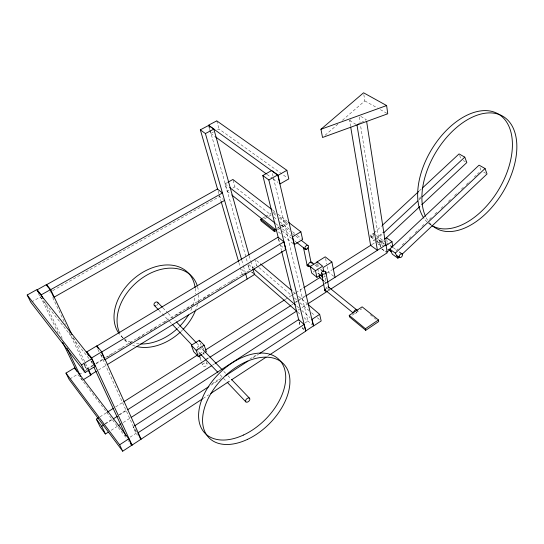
<?xml version="1.0" encoding="UTF-8"?>
<svg xmlns="http://www.w3.org/2000/svg" width="544" height="544" viewBox="0 0 544 544"><rect width="100%" height="100%" fill="white"/><g stroke="black" fill="none" stroke-linecap="round" stroke-linejoin="round"><path stroke-width="0.41" stroke-dasharray="2.72 2.04" d="M396.073 250.736L399.153 247.833M402.234 244.929L405.926 241.448M409.006 238.544L412.087 235.64M415.167 232.744L418.866 229.255M421.947 226.358L424.408 224.033M429.338 219.388L431.8 217.07M434.88 214.166L437.961 211.262M441.041 208.359L444.74 204.877M448.433 201.396L450.901 199.077M454.594 195.588L458.293 192.107M461.373 189.203L463.835 186.884M466.296 184.566L469.996 181.077M474.307 177.018L476.768 174.692M477.387 174.114L479.237 172.373M377.733 243.732L379.059 244.684L384.003 240.054M374.979 239.714L373.742 240.87L371.042 235.817L373.524 233.512M374.143 232.934L381.582 226.012M419.383 190.828L421.865 188.523M375.598 239.136L383.037 232.2M418.989 198.655L420.845 196.921M376.387 239.625L382.561 233.852M419.03 199.818L420.886 198.084M325.094 135.259L337.906 124.175M342.394 120.299L364.813 100.905L363.82 94.418M352.26 315.146L361.746 308.856M203.075 398.507L208.74 394.788M267.526 356.225L268.947 355.293M211.031 385.179L220.272 379.154M252.967 357.836L258.652 354.124M305.116 322.891L307.884 321.089L272.279 172.999M130.132 437.131L136.347 433.078L100.674 354.368M212.092 383.71L221.333 377.686M249.778 359.149L257.598 354.049M111.146 430.311L117.572 426.183M123.277 422.511L129.696 418.384M212.459 365.174L214.594 363.793M298.071 310.128L307.346 304.164M328.746 290.401L330.174 289.483M105.128 423.606L112.282 419.043M118.721 414.936L126.582 409.918M205.965 359.264L208.828 357.435M295.358 302.212L305.368 295.827M324.68 283.506L326.108 282.594M105.278 424.007L112.438 419.438M119.605 414.868L126.766 410.292M206.978 359.088L208.406 358.176M291.482 305.143L292.917 304.225M295.78 302.396L297.214 301.485M297.928 301.029L305.089 296.453M324.428 284.111L326.577 282.737M99.96 416.854L106.42 412.76M115.75 406.851L122.93 402.302M199.736 353.641L203.327 351.363M285.158 299.52L295.202 293.155M295.922 292.699L303.103 288.15M326.788 273.142L332.534 269.504M371.987 244.48L374.884 242.672M375.442 242.291L379.188 239.945L383.969 243.338M202.402 354.185L204.388 352.927M380.732 246.752L379.97 241.978L383.241 239.897M313.106 272.122L314.52 271.232M98.484 369.988L106.461 365.106M69.836 378.978L77.663 374.218L127.718 439.872M258.448 267.111L256.523 265.465L249.308 269.851L247.942 265.023M93.282 364.97L87.489 368.492L83.45 363.317M96.172 363.208L102.687 359.251M105.584 357.49L244.521 272.993M92.997 365.718L86.476 369.689L83.79 364.024M95.9 363.95L103.149 359.536M107.501 356.891L113.302 353.362M119.83 349.391L124.175 346.746M129.982 343.216L133.606 341.013M137.231 338.803L141.583 336.158M142.304 335.716L143.759 334.832M149.559 331.303L156.08 327.338M164.057 322.483L166.96 320.715M175.658 315.425L181.458 311.896M186.538 308.808L190.162 306.598M190.89 306.163L193.786 304.395M198.138 301.75L199.587 300.866M203.211 298.663L209.739 294.692M217.716 289.836L221.34 287.633M230.044 282.336L235.117 279.249M242.42 274.815L249.689 270.388M79.186 374.53L83.416 371.953M84.123 371.525L86.238 370.24M277.345 229.942L280.854 227.848M281.561 227.426L287.184 224.074L286.804 222.469L279.024 216.464M276.944 228.344L286.804 222.469M264.54 218.865L268.022 216.825M268.716 216.417L271.497 214.778M262.738 218.096L264.833 216.866M265.526 216.458L271.102 213.194M361.304 122.522L366.35 119.66L358.931 115.342M227.154 182.675L225.005 183.879L227.1 191.277L229.942 189.679M232.784 188.074L234.913 186.871L271.116 215.023M31.566 301.947L40.208 297.072L90.474 360.407M49.756 292.298L51.972 291.047M52.707 290.632L219.62 196.479L223.319 199.464M350.594 126.446L349.608 120.584L352.478 118.973M208.434 125.249L210.739 133.402L213.493 131.94M217.627 129.744L219.001 129.01L287.436 177.902M364.813 100.905L377.393 107.97M380.351 109.636L387.75 113.791M463.27 160.541L465.406 161.752M483.725 172.128L485.704 173.244M349.608 120.584L356.986 124.97M428.305 222.89L431.079 224.706M373.47 233.689L375.523 235.137M376.203 235.62L385.764 242.386M386.444 242.869L388.491 244.317M393.271 247.704L396.685 250.118M384.363 243.984L378.903 240.101L360.407 124.549M379.97 241.978L385.424 245.861M371.042 235.817L373.714 237.721M370.926 237.034L375.013 239.952M377.733 241.89L383.86 246.269M381.82 248.88L386.573 252.3M381.664 248.832L386.417 252.253L386.165 250.655M210.739 133.402L214.853 136.401M267.016 174.427L272.503 178.425M273.19 178.928L277.998 182.43M272.592 210.038L275.284 212.112M277.977 214.186L287.402 221.435M273.19 211.963L275.781 213.962M273.584 213.554L276.175 215.56M279.412 218.062L287.184 224.074M273.795 217.11L277.148 219.715M279.834 221.796L289.884 229.616M292.57 231.703L296.589 234.831M297.262 235.355L301.281 238.483M281.955 225.243L289.986 231.506M292.665 233.594L295.338 235.681M296.011 236.205L300.023 239.34M225.005 183.879L228.351 186.497M275.828 223.72L278.501 225.821M282.513 228.963L291.21 235.783M281.969 230.826L291.978 238.7M294.644 240.802L295.977 241.849M227.1 191.277L230.425 193.916M278.385 231.894L281.044 234.002M283.71 236.11L293.699 244.025M333.717 276.264L328.433 272.075L326.91 264.853M314.888 264.914L318.199 267.553M370.253 314.697L376.781 319.94M280.663 245.46L284.526 248.574M324.285 281.33L326.257 282.921L324.7 275.679M256.68 260.664L259.896 263.405M293.318 291.897L295.888 294.086M298.459 296.276L307.455 303.946M259.087 267.662L291.734 295.705M294.29 297.908L296.854 300.104M300.057 302.858L309.012 310.556M311.576 312.752L314.779 315.506M317.336 317.703L319.899 319.899M248.764 264.52L252.6 267.838M296.691 306.048L299.248 308.264M301.804 310.481L310.107 317.682M251.852 272.075L253.123 273.183M297.677 312.086L300.859 314.867M304.042 317.642L312.317 324.87M251.478 271.952L252.668 272.993M241.679 269.409L245.249 272.551M302.11 327.678L303.946 329.31M302.097 327.876L303.94 329.508M202.123 347.228L203.721 348.894M162.935 307.877L167.62 312.766M168.205 313.378L175.229 320.708M196.894 343.318L200.994 347.596M223.829 371.43L225.583 373.266M227.922 375.707L230.853 378.76M158.95 310.311L168.864 320.756M169.449 321.368L171.782 323.83M220.184 374.823L226.596 381.582M124.556 339.544L126.079 341.299M100.45 354.457L101.905 356.252M90.998 361.066L92.568 363.052M136.877 431.698L133.069 426.829L136.007 433.296L137.428 435.125M80.974 378.236L82.47 380.202M128.228 440.538L129.248 441.878M376.768 240.346L379.059 244.684M38.42 293.4L40.208 297.072M44.52 301.723L62.206 338.293M40.494 296.657L58.194 333.146M52.727 297.622L65.47 324.503M69.108 332.18L83.307 362.127M83.667 362.896L86.945 369.811M73.324 337.613L88.101 368.886M91.127 361.128L93.282 365.752M97.886 349.289L99.273 352.335M459.646 155.462L461.135 159.331M479.937 167.511L481.086 170.632M200.335 343.108L201.09 345.243M197.322 349.234L199.158 354.858M200.212 358.068L201.26 361.277M201.525 362.08L202.579 365.296M203.232 351.948L204.524 355.966M206.339 361.59L207.114 363.997A2.366 1.659 -19.8 0 1 204.014 366.384A2.366 1.659 -19.8 0 1 203.408 363.562A2.366 1.659 -19.8 0 1 207.114 363.997M218.069 190.917L219.014 194.174M219.252 194.99L220.905 200.695M238.87 262.596L240.054 266.669M240.292 267.485L242.372 274.836M241.794 260.331L243.195 265.207M243.426 266.023L245.296 272.524M209.195 127.031L209.889 129.479M210.113 130.288L247.391 262.249M248.309 265.506L249.458 269.579M249.213 255.762L250.58 260.664M250.811 261.48L252.634 268.022M216.764 120.863L219.001 129.01M233.084 180.214L234.913 186.871M254.755 259.019L256.523 265.465M278.576 238.877L279.596 242.991M279.8 243.807L281.438 250.39M299.248 321.939L300.274 326.053M278.474 238.741L279.439 242.617M299.159 321.803L300.077 325.502M317.696 263.656L318.41 266.927M316.69 263.983L317.574 267.995M317.744 268.79L318.628 272.802M325.55 258.434L326.74 264.051M359.196 117.014L360.271 123.712M379.188 239.945L380.331 247.112M386.757 239.414L387.369 243.392M430.984 225.039A64.933 39.086 -58.9 0 1 427.611 222.435M427.04 221.884A64.933 39.086 -58.9 0 1 424.374 218.797M431.202 224.618A65.226 39.012 -58.8 0 1 428.067 220.844M427.598 220.136A65.226 39.012 -58.8 0 1 425.904 217.131M197.56 286.688A46.288 33.102 -42.5 0 1 198.485 291.57M198.662 294.698A46.288 33.102 -42.5 0 1 197.676 303.511M197.499 304.286A46.288 33.102 -42.5 0 1 195.507 310.481M182.553 329.956A46.288 33.102 -42.5 0 1 180.764 331.697M135.245 346.134A46.288 33.102 -42.5 0 1 131.519 344.726M130.784 344.372A46.288 33.102 -42.5 0 1 123.243 338.518M122.726 337.906A46.288 33.102 -42.5 0 1 120.489 334.58M195.194 288.388A46.07 33.096 -42.4 0 1 195.316 293.93M194.861 298.01A46.07 33.096 -42.4 0 1 193.106 304.939M191.95 308.006A46.07 33.096 -42.4 0 1 189.965 312.242M179.37 326.631A46.07 33.096 -42.4 0 1 177.589 328.358M139.196 343.896A46.07 33.096 -42.4 0 1 134.45 343.216M130.75 342.156A46.07 33.096 -42.4 0 1 124.943 339.218M123.032 337.783A46.07 33.096 -42.4 0 1 119.197 333.751M329.208 289.728A2.23 1.516 -10.9 0 1 328.549 290.877M325.91 288.728A2.23 1.516 -10.9 0 1 327.583 288.415M328.916 288.993A2.23 1.516 -10.9 0 1 329.134 289.34M280.69 225.107A2.19 1.53 -51.8 0 1 282.322 225.726A2.19 1.53 -51.8 0 1 281.86 227.895M279.664 228.902A2.19 1.53 -51.8 0 1 279.086 226.556M201.538 348.031A2.407 1.652 -19.5 0 1 201.246 348.466M200.818 348.86A2.407 1.652 -19.5 0 1 199.709 349.411M199.097 349.527A2.407 1.652 -19.5 0 1 198.506 349.52M197.05 347.99A2.407 1.652 -19.5 0 1 200.763 346.174M328.637 289.122A2.237 1.435 -51.1 0 1 327.495 290.387M325.659 288.456A2.237 1.435 -51.1 0 1 327.277 286.946M357.102 311.556A2.319 1.421 -51.2 0 1 354.341 313.766M157.746 304.191A2.264 1.625 -42.4 0 1 156.57 305.456M373.694 233.968A2.101 1.346 -54.5 0 1 372.314 237.021A2.101 1.346 -54.5 0 1 370.62 235.606A2.101 1.346 -54.5 0 1 373.164 233.519M325.305 276.012A2.264 1.476 -51.5 0 1 323.517 277.141"/><path stroke-width="0.82" d="M402.227 254.13L487.023 173.992L485.044 168.518L479.08 165.165L389.742 249.138L392.374 254.218L397.929 258.189L399.16 257.033M397.929 258.189L395.318 253.11L485.044 168.518M385.859 238.32L419.859 206.516M421.709 204.775L466.834 162.561L464.773 157.128L459.048 153.911L422.484 187.945M382.201 225.434L418.764 191.406M383.799 232.703L417.799 200.967M422.124 196.935L464.773 157.128M320.946 129.275L363.569 92.793L386.621 105.55L387.75 113.791L322.531 137.476L320.946 129.275L386.621 105.55M365.731 330.303L365.439 328.726L378.461 319.933L362.134 306.836L349.241 315.377L349.554 316.941L365.731 330.303L378.74 321.511L378.461 319.933M122.692 451.207L131.804 445.23L128.826 438.811L74.596 367.9L65.987 373.102L69.122 379.413L122.692 451.207L119.632 444.802L65.987 373.102M130.186 442.626L132.063 445.094L202.368 398.97M210.868 393.394L229.282 381.317M231.404 379.923L266.111 357.156M269.654 354.831L305.776 331.14L304.137 324.462L298.602 319.586L134.49 425.911M119.632 444.802L128.826 438.811M208.903 386.566L137.829 432.915L140.746 439.389M225.25 375.911L247.989 361.08M259.366 353.661L304.137 324.462M319.668 314.357L312.025 319.342L313.589 325.978L321.178 321.001L319.668 314.357L308.094 304.497M98.525 417.765L96.37 419.125L100.123 426.802L105.441 433.983L108.297 432.147M118.279 425.721L121.135 423.892M131.124 417.466L211.745 365.629M215.308 363.338L296.643 311.046M308.06 303.702L327.325 291.319M330.888 289.027L387.253 252.783L386.016 244.793L326.93 282.492M387.07 251.831L389.681 250.152M105.441 433.983L101.701 426.292L103.85 424.925M113.159 418.982L117.456 416.235M127.48 409.836L206.258 359.543M209.841 357.258L290.768 305.599M305.803 295.997L323.707 284.566M386.084 245.446L391.993 241.665L386.512 237.823L384.554 239.068M107.141 412.304L113.601 408.211M123.651 401.846L197.581 355.001M205.476 350.003L284.437 299.975M303.817 287.694L320.328 277.236M333.248 269.049L371.294 244.943M205.054 352.505L206.38 351.662L204.143 345.222L199.335 340.252L191.352 345.256L193.664 351.669L198.424 356.714L201.736 354.606M198.424 356.714L196.126 350.282L204.143 345.222M316.948 277.277L315.493 270.715L322.646 266.22L317.336 262.018L310.209 266.472L311.692 273.013L316.948 277.277L320.504 275.026M316.336 262.378L325.217 256.829L331.888 262.018L322.966 267.634L323.83 271.653M96.308 371.321L90.508 374.87L88.162 369.906M107.182 364.664L254.463 274.557L252.865 268.838M83.178 379.766L90.984 374.986L88.461 369.648M85.129 372.477L95.186 366.35L91.678 358.782L36.638 289.728L27.2 295.011L30.845 302.348L85.129 372.477L81.518 364.922L27.2 295.011M101.701 351.832L96.825 345.875L86.822 351.886L91.637 357.918L101.701 351.832L141.093 439.171M283.914 241.842L101.374 352.199L104.822 359.836L285.811 249.614L283.914 241.842L278.093 237.191L96.506 346.242M300.866 231.798L292.543 236.83L294.365 244.548L302.627 239.523L300.866 231.798L288.748 222.476M81.518 364.922L91.678 358.782M262.045 218.504L260.651 219.32L261.066 220.912L274.53 231.622L276.638 230.364M260.651 219.32L274.128 230.024L275.536 229.18M268.831 179.976L277.746 174.896L313.426 325.931L305.782 330.942L268.831 179.976L262.813 175.549L271.68 170.53L277.746 174.896M286.865 170.313L278.032 175.345L280.051 183.926L288.816 178.894L286.865 170.313L216.764 120.863L208.434 125.249L277.338 174.848M359.142 123.746L356.986 124.97L377.393 250.274L370.6 245.358L350.737 127.282M224.55 200.464L53.836 297.316L50.327 289.891L46.24 284.9L217.457 189.033L222.408 192.984L50.327 289.891M50.619 289.564L46.539 284.566L37.176 289.809L41.201 294.862L50.619 289.564L71.883 334.56M227.868 182.274L232.88 179.472L271.918 209.522M213.846 129.084L208.733 125.406L200.335 129.832L205.408 133.559L213.846 129.084L248.982 254.946M390.538 245.772L392.584 247.221M399.412 252.056L402.145 253.987A2.169 1.333 -54.4 0 1 401.057 257.319A2.169 1.333 -54.4 0 1 399.289 255.836A2.169 1.333 -54.4 0 1 402.145 253.987M389.742 249.138L395.318 253.11M387.947 249.179L391.354 251.614M396.8 255.496L399.52 257.441M215.54 136.904L266.329 173.924M301.362 240.38L308.054 245.602M229.684 187.544L275.155 223.196M296.643 242.379L305.32 249.2M231.758 194.97L276.386 230.309M311.583 262.276L313.568 263.86M320.844 269.661L323.49 271.769M310.209 266.472L315.493 270.715M308.883 265.826L310.862 267.417M318.118 273.244L322.735 276.957A2.264 1.476 -51.5 0 1 322.585 274.795M323.626 280.799L319.688 277.617L319.158 275.21M328.508 287.008L356.789 309.93M352.682 312.548L325.795 290.571A2.237 1.435 -51.1 0 1 325.36 289.469M349.241 315.377L365.439 328.726M260.535 263.949L292.026 290.802M253.878 268.947L295.412 304.946M253.762 273.741L297.044 311.528M157.665 302.376L162.35 307.265M176.399 321.932L196.309 342.706M202.749 349.432L222.068 369.594M231.438 379.372L249.587 398.317A2.577 1.598 -45 0 1 247.676 402.023A2.577 1.598 -45 0 1 245.874 399.915A2.577 1.598 -45 0 1 249.587 398.317M154.285 305.395L158.372 309.692M172.366 324.442L191.61 344.719M199.192 352.702L217.852 372.368M227.181 382.201L245.84 401.86M191.352 345.256L196.126 350.282M96.995 346.834L98.457 348.622M93.616 364.371L94.663 365.69M130.268 443.217L131.804 445.23M96.37 419.125L101.701 426.292M74.596 367.9L75.276 369.301M41.201 294.862L43.044 298.676M66.994 348.201L80.628 376.387M37.176 289.809L38.651 292.856M62.621 342.271L76.636 371.164M86.822 351.886L88.618 355.735M93.996 367.295L125.929 435.853M91.637 357.918L132.063 445.094M199.335 340.252L199.838 341.68M199.424 355.66L200.212 358.068M200.335 129.832L217.593 189.292M221.143 201.504L238.639 261.78M205.408 133.559L241.563 259.522M245.528 273.333L247.112 279.052M274.128 230.024L274.53 231.622M262.813 175.549L278.372 238.054M281.642 251.212L298.84 320.294M331.888 262.018L335.036 277.311M303.572 248.078L307.183 265.635M308.23 248.486L311.127 262.861M321.497 273.265L324.85 290.544M325.849 272.054L328.821 287.694M366.608 121.332L385.73 244.956M391.993 241.665L392.707 246.459M423.885 218.117A64.933 39.086 -58.9 0 1 460.972 118.544A64.933 39.086 -58.9 0 1 509.592 164.376A64.933 39.086 -58.9 0 1 431.705 225.488M425.524 216.335A65.226 39.012 -58.8 0 1 471.043 117.776A65.226 39.012 -58.8 0 1 511.822 173.434A65.226 39.012 -58.8 0 1 432.412 225.733M119.748 333.146A46.288 33.102 -42.5 0 1 145.377 275.958A46.288 33.102 -42.5 0 1 197.329 285.906M195.194 311.25A46.288 33.102 -42.5 0 1 183.131 329.365M180.152 332.268A46.288 33.102 -42.5 0 1 136.741 346.542M118.728 333.098A46.07 33.096 -42.4 0 1 142.562 272.442A46.07 33.096 -42.4 0 1 195.092 287.558M188.401 315.03A46.07 33.096 -42.4 0 1 179.948 326.04M176.977 328.923A46.07 33.096 -42.4 0 1 140.821 343.971M327.549 291.366A2.23 1.516 -10.9 0 1 325.224 291.047A2.23 1.516 -10.9 0 1 325.094 289.36M353.593 312.97A2.319 1.421 -51.2 0 1 355.076 310.155A2.319 1.421 -51.2 0 1 357.19 310.583M328.154 286.858A2.237 1.435 -51.1 0 1 328.943 288.109M307.877 247.649A2.258 1.442 -11.5 0 1 307.646 248.023M306.265 248.846A2.258 1.442 -11.5 0 1 304.123 248.683A2.258 1.442 -11.5 0 1 303.606 247.323M310.366 266.22A2.217 1.455 -11.6 0 1 307.727 266.247A2.217 1.455 -11.6 0 1 307.442 264.5M155.536 305.816A2.264 1.625 -42.4 0 1 153.993 304.252A2.264 1.625 -42.4 0 1 156.067 302.015A2.264 1.625 -42.4 0 1 157.971 303.192M309.665 266.016A2.23 1.482 -51.4 0 1 308.468 264.364A2.23 1.482 -51.4 0 1 310.488 262.14A2.23 1.482 -51.4 0 1 312.032 263.405M325.475 273.353A2.264 1.476 -51.5 0 1 325.89 274.026M247.398 439.423A52.503 32.552 -45 0 0 283.499 363.834A52.503 32.552 -45 0 0 207.849 399.248A52.503 32.552 -45 0 0 247.398 439.423M243.447 435.044A52.217 32.599 -44.9 0 0 279.256 359.781A52.217 32.599 -44.9 0 0 203.816 394.808A52.217 32.599 -44.9 0 0 243.447 435.044M322.531 274.088A2.271 1.503 -10.9 0 0 325.924 272.435A2.271 1.503 -10.9 0 0 322.572 271.456A2.271 1.503 -10.9 0 0 322.531 274.088M306.585 249.315A2.264 1.523 -51.9 0 0 308.326 245.895A2.264 1.523 -51.9 0 0 305.143 246.99A2.264 1.523 -51.9 0 0 306.585 249.315"/></g></svg>
